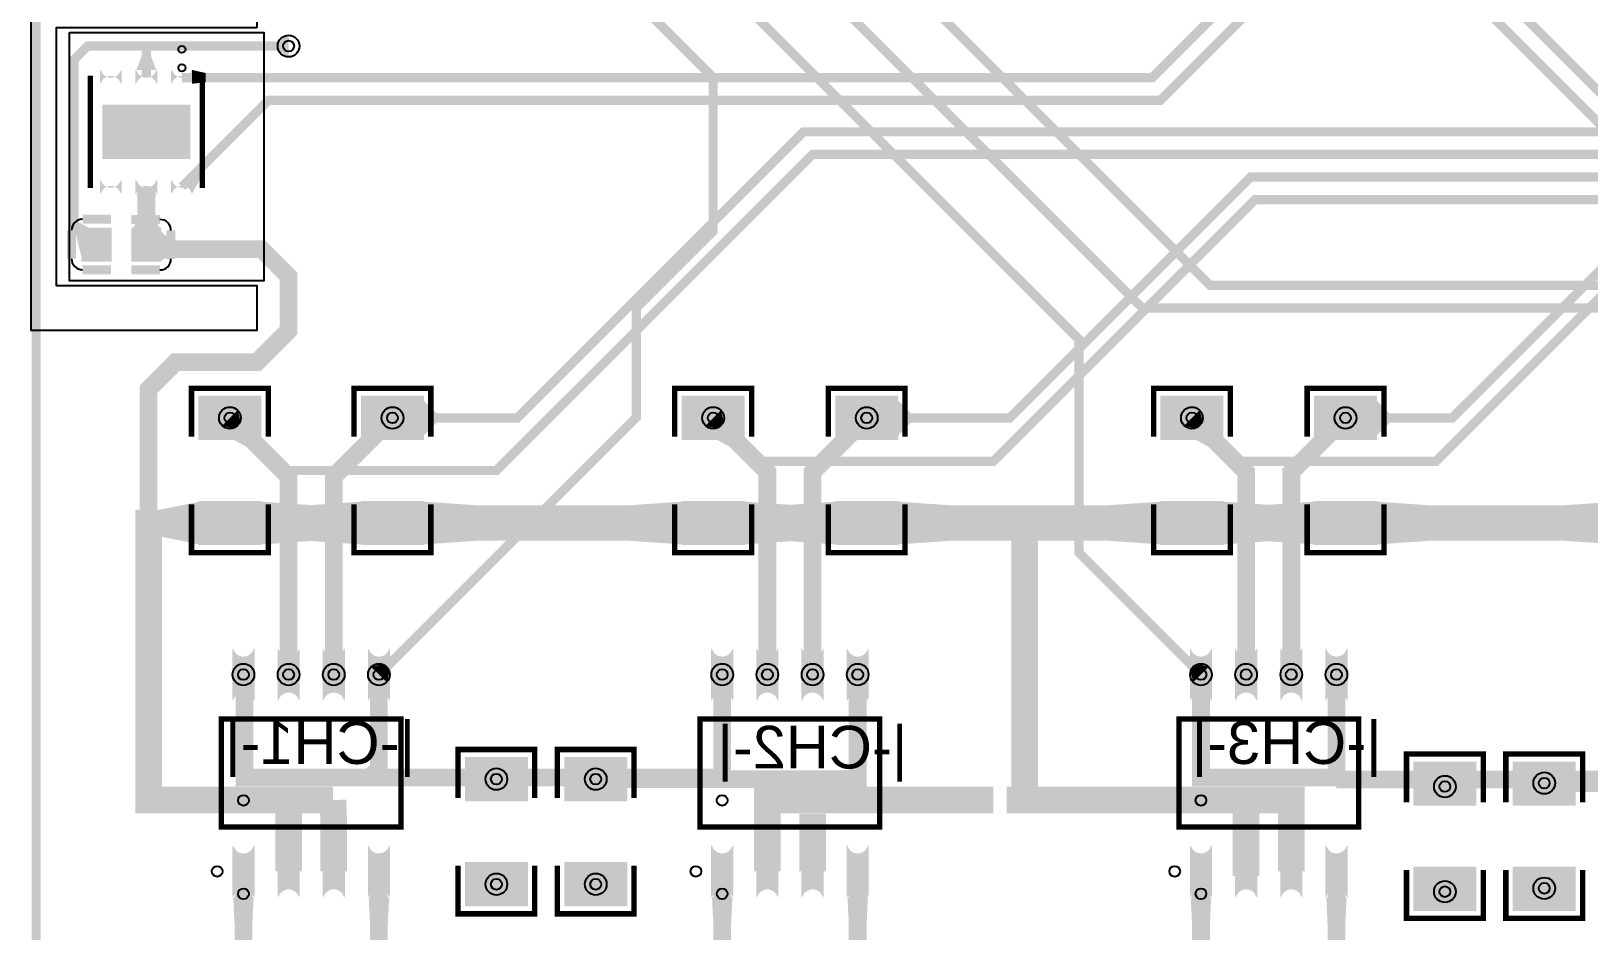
# Model space of a CAD drawing. Header units: millimetres. Extents: x 6 to 157, y 23 to 115.
# Drawn here: x 6.86 to 50.66, y 45.72 to 71.03 of the extents above; entities that cross this region are included whole.
import ezdxf

# ---------------------------------------------------------------- set-up
doc = ezdxf.new("R2010")
doc.units = ezdxf.units.MM
for name, color, linetype, true_color in [('BoardOutLine', 7, 'Continuous', 0xff00ff), ('BottomLayer', 7, 'Continuous', 0x0000ff), ('BottomSilkLayer', 7, 'Continuous', 0x66cc33), ('Document', 7, 'Continuous', 0xffffff), ('Hole', 7, 'Continuous', 0x222222), ('Multi-Layer', 7, 'Continuous', 0xc0c0c0), ('TopLayer', 7, 'Continuous', 0xff0000), ('TopPasteMaskLayer', 7, 'Continuous', 0x808080), ('TopSilkLayer', 7, 'Continuous', 0xffcc00), ('TopSolderMaskLayer', 7, 'Continuous', 0x800080)]:
    doc.layers.add(name, color=color, linetype=linetype, true_color=true_color)
doc.styles.get("Standard").update_dxf_attribs({"font": 'arial.ttf'})

msp = doc.modelspace()

# ---------------------------------------------------------------- hatches: boundary and pattern name
at = {"layer": 'BottomLayer'}
for points in [[(12.231, 59.937), (12.662, 60.368), (12.838, 60.114), (12.485, 59.76)], [(16.803, 60.368), (17.234, 59.937), (16.979, 59.76), (16.626, 60.114)], [(25.82, 59.937), (26.251, 60.368), (26.427, 60.114), (26.074, 59.76)], [(30.138, 60.368), (30.569, 59.937), (30.314, 59.76), (29.961, 60.114)], [(39.282, 59.937), (39.713, 60.368), (39.889, 60.114), (39.536, 59.76)], [(43.6, 60.368), (44.031, 59.937), (43.776, 59.76), (43.423, 60.114)], [(14.402, 52.933), (13.792, 52.933), (13.847, 53.238), (14.347, 53.238)], [(15.672, 52.933), (15.062, 52.933), (15.117, 53.238), (15.617, 53.238)], [(16.421, 53.148), (16.853, 52.718), (16.944, 53.057), (16.76, 53.241)], [(27.864, 52.933), (27.254, 52.933), (27.309, 53.238), (27.809, 53.238)], [(29.134, 52.933), (28.524, 52.933), (28.579, 53.238), (29.079, 53.238)], [(39.535, 52.718), (39.967, 53.148), (39.628, 53.241), (39.444, 53.057)], [(41.326, 52.933), (40.716, 52.933), (40.771, 53.238), (41.271, 53.238)], [(42.596, 52.933), (41.986, 52.933), (42.041, 53.238), (42.541, 53.238)], [(13.13, 52.962), (12.524, 52.904), (12.606, 52.606), (13.106, 52.653)], [(16.942, 52.933), (16.332, 52.933), (16.387, 52.628), (16.887, 52.628)], [(26.594, 52.933), (25.984, 52.933), (26.039, 52.628), (26.539, 52.628)], [(30.404, 52.933), (29.794, 52.933), (29.849, 52.628), (30.349, 52.628)], [(40.056, 52.933), (39.446, 52.933), (39.501, 52.628), (40.001, 52.628)], [(43.866, 52.933), (43.256, 52.933), (43.311, 52.628), (43.811, 52.628)], [(19.984, 50.294), (19.894, 49.691), (19.6, 49.788), (19.675, 50.288)], [(19.984, 50.294), (19.894, 49.691), (19.6, 49.788), (19.675, 50.288)], [(19.984, 49.691), (19.894, 50.294), (20.203, 50.288), (20.278, 49.788)], [(22.779, 50.294), (22.688, 49.691), (22.394, 49.788), (22.469, 50.288)], [(22.779, 49.691), (22.688, 50.294), (22.997, 50.288), (23.072, 49.788)], [(22.733, 49.688), (22.733, 50.297), (23.038, 50.243), (23.038, 49.743)], [(46.805, 50.018), (46.414, 49.55), (46.166, 49.73), (46.584, 50.23)], [(46.805, 49.55), (46.414, 50.018), (46.634, 50.23), (47.052, 49.73)], [(49.503, 50.167), (49.303, 49.592), (49.028, 49.73), (49.202, 50.23)], [(49.503, 49.592), (49.303, 50.167), (49.604, 50.23), (49.778, 49.73)], [(49.403, 49.575), (49.403, 50.184), (49.708, 50.13), (49.708, 49.63)]]:
    msp.add_hatch(color=256, dxfattribs=at).paths.add_polyline_path(points)
at = {"layer": 'TopLayer'}
for points in [[(14.097, 70.307), (14.097, 70.917), (13.792, 70.742), (13.792, 70.482)], [(10.377, 69.941), (9.817, 69.941), (9.967, 70.331), (10.227, 70.331)], [(9.377, 69.942, -0.785398), (8.817, 69.942), (8.817, 69.551, -0.785398), (9.377, 69.551)], [(10.377, 69.942, -0.785398), (9.817, 69.942), (9.817, 69.551, -0.785398), (10.377, 69.551)], [(11.377, 69.942, -0.785398), (10.817, 69.942), (10.817, 69.551, -0.785398), (11.377, 69.551)], [(11.377, 69.941), (11.377, 69.551), (11.767, 69.593), (11.767, 69.853)], [(11.297, 68.949), (11.297, 67.449), (8.897, 67.449), (8.897, 68.949)], [(11.377, 66.847), (11.377, 66.456), (11.767, 67.138), (11.767, 67.505)], [(9.377, 66.847, -0.785398), (8.817, 66.847), (8.817, 66.457, -0.785398), (9.377, 66.457)], [(10.377, 66.847, -0.785398), (9.817, 66.847), (9.817, 66.457, -0.785398), (10.377, 66.457)], [(11.377, 66.847, -0.785398), (10.817, 66.847), (10.817, 66.457, -0.785398), (11.377, 66.457)], [(10.377, 66.456), (9.817, 66.456), (9.967, 66.066), (10.227, 66.066)], [(9.698, 65.474), (10.498, 65.474), (10.227, 65.864), (9.967, 65.864)], [(8.298, 64.574), (8.533, 65.474), (8.179, 65.662), (8.103, 65.371)], [(8.298, 65.474), (9.098, 65.474), (9.098, 64.574), (8.298, 64.574)], [(9.698, 65.474), (10.498, 65.474), (10.498, 64.574), (9.698, 64.574)], [(10.498, 65.417), (10.498, 64.574), (10.888, 64.767), (10.888, 65.027)], [(11.596, 59.549), (13.297, 59.549), (13.297, 60.757), (11.596, 60.757)], [(16.168, 59.549), (17.869, 59.549), (17.869, 60.757), (16.168, 60.757)], [(17.018, 60.457), (17.018, 59.848), (17.323, 60.022), (17.323, 60.282)], [(17.869, 59.632), (17.869, 60.672), (18.259, 60.282), (18.259, 60.022)], [(25.185, 59.549), (26.886, 59.549), (26.886, 60.757), (25.185, 60.757)], [(29.503, 59.549), (31.204, 59.549), (31.204, 60.757), (29.503, 60.757)], [(30.353, 60.457), (30.353, 59.848), (30.658, 60.022), (30.658, 60.282)], [(31.204, 59.632), (31.204, 60.672), (31.594, 60.282), (31.594, 60.022)], [(38.647, 59.549), (40.348, 59.549), (40.348, 60.757), (38.647, 60.757)], [(42.965, 59.549), (44.666, 59.549), (44.666, 60.757), (42.965, 60.757)], [(43.815, 60.457), (43.815, 59.848), (44.12, 60.022), (44.12, 60.282)], [(44.666, 59.632), (44.666, 60.672), (45.056, 60.282), (45.056, 60.022)], [(12.23, 59.937), (12.662, 60.368), (12.753, 60.029), (12.569, 59.845)], [(25.819, 59.937), (26.251, 60.368), (26.342, 60.029), (26.158, 59.845)], [(39.281, 59.937), (39.713, 60.368), (39.804, 60.029), (39.62, 59.845)], [(12.529, 59.549), (13.297, 59.549), (13.623, 59.159), (13.255, 59.159)], [(26.118, 59.549), (26.886, 59.549), (27.212, 59.159), (26.844, 59.159)], [(39.58, 59.549), (40.348, 59.549), (40.674, 59.159), (40.306, 59.159)], [(11.596, 56.592), (11.596, 57.799), (10.471, 57.571), (10.471, 56.821)], [(11.596, 57.799), (13.297, 57.799), (13.297, 56.592), (11.596, 56.592)], [(13.297, 57.799), (13.297, 56.592), (14.797, 56.696), (14.797, 57.696)], [(13.297, 57.799), (13.297, 56.592), (14.422, 56.821), (14.422, 57.571)], [(16.168, 56.592), (16.168, 57.799), (14.668, 57.696), (14.668, 56.696)], [(16.168, 56.592), (16.168, 57.799), (15.043, 57.571), (15.043, 56.821)], [(16.168, 57.799), (17.869, 57.799), (17.869, 56.592), (16.168, 56.592)], [(17.869, 57.799), (17.869, 56.592), (19.369, 56.696), (19.369, 57.696)], [(17.869, 57.799), (17.869, 56.592), (18.994, 56.821), (18.994, 57.571)], [(25.184, 56.592), (25.184, 57.799), (23.684, 57.696), (23.684, 56.696)], [(25.185, 57.799), (26.886, 57.799), (26.886, 56.592), (25.185, 56.592)], [(26.886, 57.799), (26.886, 56.592), (28.386, 56.696), (28.386, 57.696)], [(29.503, 56.592), (29.503, 57.799), (28.003, 57.696), (28.003, 56.696)], [(29.503, 57.799), (31.204, 57.799), (31.204, 56.592), (29.503, 56.592)], [(31.204, 57.799), (31.204, 56.592), (32.704, 56.696), (32.704, 57.696)], [(38.647, 56.592), (38.647, 57.799), (37.147, 57.696), (37.147, 56.696)], [(38.647, 57.799), (40.348, 57.799), (40.348, 56.592), (38.647, 56.592)], [(40.348, 57.799), (40.348, 56.592), (41.848, 56.696), (41.848, 57.696)], [(42.965, 56.592), (42.965, 57.799), (41.465, 57.696), (41.465, 56.696)], [(42.965, 57.799), (44.666, 57.799), (44.666, 56.592), (42.965, 56.592)], [(44.666, 57.799), (44.666, 56.592), (46.166, 56.696), (46.166, 57.696)], [(51.474, 56.592), (51.474, 57.799), (49.974, 57.696), (49.974, 56.696)], [(13.114, 53.664, -0.785398), (12.54, 53.664), (12.54, 52.202, -0.785398), (13.114, 52.202)], [(14.384, 53.664, -0.785398), (13.81, 53.664), (13.81, 52.202, -0.785398), (14.384, 52.202)], [(15.654, 53.664, -0.785398), (15.08, 53.664), (15.08, 52.202, -0.785398), (15.654, 52.202)], [(16.924, 53.664, -0.785398), (16.35, 53.664), (16.35, 52.202, -0.785398), (16.924, 52.202)], [(26.576, 53.664, -0.785398), (26.002, 53.664), (26.002, 52.202, -0.785398), (26.576, 52.202)], [(27.846, 53.664, -0.785398), (27.272, 53.664), (27.272, 52.202, -0.785398), (27.846, 52.202)], [(29.116, 53.664, -0.785398), (28.542, 53.664), (28.542, 52.202, -0.785398), (29.116, 52.202)], [(30.386, 53.664, -0.785398), (29.812, 53.664), (29.812, 52.202, -0.785398), (30.386, 52.202)], [(40.038, 53.664, -0.785398), (39.464, 53.664), (39.464, 52.202, -0.785398), (40.038, 52.202)], [(41.308, 53.664, -0.785398), (40.734, 53.664), (40.734, 52.202, -0.785398), (41.308, 52.202)], [(42.578, 53.664, -0.785398), (42.004, 53.664), (42.004, 52.202, -0.785398), (42.578, 52.202)], [(43.848, 53.664, -0.785398), (43.274, 53.664), (43.274, 52.202, -0.785398), (43.848, 52.202)], [(19.089, 49.389), (20.79, 49.389), (20.79, 50.597), (19.089, 50.597)], [(21.883, 49.389), (23.584, 49.389), (23.584, 50.597), (21.883, 50.597)], [(45.759, 49.262), (47.46, 49.262), (47.46, 50.47), (45.759, 50.47)], [(48.553, 49.262), (50.254, 49.262), (50.254, 50.47), (48.553, 50.47)], [(13.114, 48.128, -0.785398), (12.54, 48.128), (12.54, 46.666, -0.785398), (13.114, 46.666)], [(14.384, 48.128, -0.785398), (13.81, 48.128), (13.81, 46.666, -0.785398), (14.384, 46.666)], [(15.654, 48.128, -0.785398), (15.08, 48.128), (15.08, 46.666, -0.785398), (15.654, 46.666)], [(16.924, 48.128, -0.785398), (16.35, 48.128), (16.35, 46.666, -0.785398), (16.924, 46.666)], [(26.576, 48.128, -0.785398), (26.002, 48.128), (26.002, 46.666, -0.785398), (26.576, 46.666)], [(27.846, 48.128, -0.785398), (27.272, 48.128), (27.272, 46.666, -0.785398), (27.846, 46.666)], [(29.116, 48.128, -0.785398), (28.542, 48.128), (28.542, 46.666, -0.785398), (29.116, 46.666)], [(30.386, 48.128, -0.785398), (29.812, 48.128), (29.812, 46.666, -0.785398), (30.386, 46.666)], [(40.038, 48.128, -0.785398), (39.464, 48.128), (39.464, 46.666, -0.785398), (40.038, 46.666)], [(41.308, 48.128, -0.785398), (40.734, 48.128), (40.734, 46.666, -0.785398), (41.308, 46.666)], [(42.578, 48.128, -0.785398), (42.004, 48.128), (42.004, 46.666, -0.785398), (42.578, 46.666)], [(43.848, 48.128, -0.785398), (43.274, 48.128), (43.274, 46.666, -0.785398), (43.848, 46.666)], [(19.089, 47.639), (20.79, 47.639), (20.79, 46.432), (19.089, 46.432)], [(21.883, 47.639), (23.584, 47.639), (23.584, 46.432), (21.883, 46.432)], [(45.759, 47.512), (47.46, 47.512), (47.46, 46.305), (45.759, 46.305)], [(48.553, 47.512), (50.254, 47.512), (50.254, 46.305), (48.553, 46.305)], [(13.114, 46.667), (12.54, 46.667), (12.577, 45.917), (13.077, 45.917)], [(16.924, 46.667), (16.35, 46.667), (16.387, 45.917), (16.887, 45.917)], [(26.576, 46.667), (26.002, 46.667), (26.039, 45.917), (26.539, 45.917)], [(30.386, 46.667), (29.812, 46.667), (29.849, 45.917), (30.349, 45.917)], [(40.038, 46.667), (39.464, 46.667), (39.501, 45.917), (40.001, 45.917)], [(43.848, 46.667), (43.274, 46.667), (43.311, 45.917), (43.811, 45.917)]]:
    msp.add_hatch(color=256, dxfattribs=at).paths.add_polyline_path(points)
at = {"layer": 'TopPasteMaskLayer'}
for points in [[(9.377, 69.942, -0.785398), (8.817, 69.942), (8.817, 69.551, -0.785398), (9.377, 69.551)], [(10.377, 69.942, -0.785398), (9.817, 69.942), (9.817, 69.551, -0.785398), (10.377, 69.551)], [(11.377, 69.942, -0.785398), (10.817, 69.942), (10.817, 69.551, -0.785398), (11.377, 69.551)], [(11.297, 68.949), (11.297, 67.449), (8.897, 67.449), (8.897, 68.949)], [(9.377, 66.847, -0.785398), (8.817, 66.847), (8.817, 66.457, -0.785398), (9.377, 66.457)], [(10.377, 66.847, -0.785398), (9.817, 66.847), (9.817, 66.457, -0.785398), (10.377, 66.457)], [(11.377, 66.847, -0.785398), (10.817, 66.847), (10.817, 66.457, -0.785398), (11.377, 66.457)], [(8.298, 65.474), (9.098, 65.474), (9.098, 64.574), (8.298, 64.574)], [(9.698, 65.474), (10.498, 65.474), (10.498, 64.574), (9.698, 64.574)], [(11.696, 59.549), (12.057, 59.549), (12.157, 59.649), (12.157, 59.86), (12.257, 59.96), (12.635, 59.96), (12.735, 59.86), (12.735, 59.649), (12.835, 59.549), (13.197, 59.549), (13.297, 59.649), (13.297, 60.657), (13.197, 60.757), (11.696, 60.757), (11.596, 60.657), (11.596, 59.649)], [(16.268, 59.549), (16.629, 59.549), (16.729, 59.649), (16.729, 59.86), (16.829, 59.96), (17.207, 59.96), (17.307, 59.86), (17.307, 59.649), (17.407, 59.549), (17.769, 59.549), (17.869, 59.649), (17.869, 60.657), (17.769, 60.757), (16.268, 60.757), (16.168, 60.657), (16.168, 59.649)], [(25.285, 59.549), (25.646, 59.549), (25.746, 59.649), (25.746, 59.86), (25.846, 59.96), (26.224, 59.96), (26.324, 59.86), (26.324, 59.649), (26.424, 59.549), (26.786, 59.549), (26.886, 59.649), (26.886, 60.657), (26.786, 60.757), (25.285, 60.757), (25.185, 60.657), (25.185, 59.649)], [(29.603, 59.549), (29.964, 59.549), (30.064, 59.649), (30.064, 59.86), (30.164, 59.96), (30.542, 59.96), (30.642, 59.86), (30.642, 59.649), (30.742, 59.549), (31.104, 59.549), (31.204, 59.649), (31.204, 60.657), (31.104, 60.757), (29.603, 60.757), (29.503, 60.657), (29.503, 59.649)], [(38.747, 59.549), (39.108, 59.549), (39.208, 59.649), (39.208, 59.86), (39.308, 59.96), (39.686, 59.96), (39.786, 59.86), (39.786, 59.649), (39.886, 59.549), (40.248, 59.549), (40.348, 59.649), (40.348, 60.657), (40.248, 60.757), (38.747, 60.757), (38.647, 60.657), (38.647, 59.649)], [(43.065, 59.549), (43.426, 59.549), (43.526, 59.649), (43.526, 59.86), (43.626, 59.96), (44.004, 59.96), (44.104, 59.86), (44.104, 59.649), (44.204, 59.549), (44.566, 59.549), (44.666, 59.649), (44.666, 60.657), (44.566, 60.757), (43.065, 60.757), (42.965, 60.657), (42.965, 59.649)], [(11.696, 57.799), (12.057, 57.799), (12.157, 57.699), (12.157, 57.489), (12.257, 57.389), (12.635, 57.389), (12.735, 57.489), (12.735, 57.699), (12.835, 57.799), (13.197, 57.799), (13.297, 57.699), (13.297, 56.692), (13.197, 56.592), (11.696, 56.592), (11.596, 56.692), (11.596, 57.699)], [(16.268, 57.799), (16.629, 57.799), (16.729, 57.699), (16.729, 57.489), (16.829, 57.389), (17.207, 57.389), (17.307, 57.489), (17.307, 57.699), (17.407, 57.799), (17.769, 57.799), (17.869, 57.699), (17.869, 56.692), (17.769, 56.592), (16.268, 56.592), (16.168, 56.692), (16.168, 57.699)], [(25.285, 57.799), (25.646, 57.799), (25.746, 57.699), (25.746, 57.489), (25.846, 57.389), (26.224, 57.389), (26.324, 57.489), (26.324, 57.699), (26.424, 57.799), (26.786, 57.799), (26.886, 57.699), (26.886, 56.692), (26.786, 56.592), (25.285, 56.592), (25.185, 56.692), (25.185, 57.699)], [(29.603, 57.799), (29.964, 57.799), (30.064, 57.699), (30.064, 57.489), (30.164, 57.389), (30.542, 57.389), (30.642, 57.489), (30.642, 57.699), (30.742, 57.799), (31.104, 57.799), (31.204, 57.699), (31.204, 56.692), (31.104, 56.592), (29.603, 56.592), (29.503, 56.692), (29.503, 57.699)], [(38.747, 57.799), (39.108, 57.799), (39.208, 57.699), (39.208, 57.489), (39.308, 57.389), (39.686, 57.389), (39.786, 57.489), (39.786, 57.699), (39.886, 57.799), (40.248, 57.799), (40.348, 57.699), (40.348, 56.692), (40.248, 56.592), (38.747, 56.592), (38.647, 56.692), (38.647, 57.699)], [(43.065, 57.799), (43.426, 57.799), (43.526, 57.699), (43.526, 57.489), (43.626, 57.389), (44.004, 57.389), (44.104, 57.489), (44.104, 57.699), (44.204, 57.799), (44.566, 57.799), (44.666, 57.699), (44.666, 56.692), (44.566, 56.592), (43.065, 56.592), (42.965, 56.692), (42.965, 57.699)], [(13.114, 53.664, -0.785398), (12.54, 53.664), (12.54, 52.202, -0.785398), (13.114, 52.202)], [(14.384, 53.664, -0.785398), (13.81, 53.664), (13.81, 52.202, -0.785398), (14.384, 52.202)], [(15.654, 53.664, -0.785398), (15.08, 53.664), (15.08, 52.202, -0.785398), (15.654, 52.202)], [(16.924, 53.664, -0.785398), (16.35, 53.664), (16.35, 52.202, -0.785398), (16.924, 52.202)], [(26.576, 53.664, -0.785398), (26.002, 53.664), (26.002, 52.202, -0.785398), (26.576, 52.202)], [(27.846, 53.664, -0.785398), (27.272, 53.664), (27.272, 52.202, -0.785398), (27.846, 52.202)], [(29.116, 53.664, -0.785398), (28.542, 53.664), (28.542, 52.202, -0.785398), (29.116, 52.202)], [(30.386, 53.664, -0.785398), (29.812, 53.664), (29.812, 52.202, -0.785398), (30.386, 52.202)], [(40.038, 53.664, -0.785398), (39.464, 53.664), (39.464, 52.202, -0.785398), (40.038, 52.202)], [(41.308, 53.664, -0.785398), (40.734, 53.664), (40.734, 52.202, -0.785398), (41.308, 52.202)], [(42.578, 53.664, -0.785398), (42.004, 53.664), (42.004, 52.202, -0.785398), (42.578, 52.202)], [(43.848, 53.664, -0.785398), (43.274, 53.664), (43.274, 52.202, -0.785398), (43.848, 52.202)], [(19.189, 49.389), (19.55, 49.389), (19.65, 49.489), (19.65, 49.7), (19.75, 49.8), (20.128, 49.8), (20.228, 49.7), (20.228, 49.489), (20.328, 49.389), (20.69, 49.389), (20.79, 49.489), (20.79, 50.497), (20.69, 50.597), (19.189, 50.597), (19.089, 50.497), (19.089, 49.489)], [(21.983, 49.389), (22.344, 49.389), (22.444, 49.489), (22.444, 49.7), (22.544, 49.8), (22.922, 49.8), (23.022, 49.7), (23.022, 49.489), (23.122, 49.389), (23.484, 49.389), (23.584, 49.489), (23.584, 50.497), (23.484, 50.597), (21.983, 50.597), (21.883, 50.497), (21.883, 49.489)], [(45.859, 49.262), (46.22, 49.262), (46.32, 49.362), (46.32, 49.573), (46.42, 49.673), (46.798, 49.673), (46.898, 49.573), (46.898, 49.362), (46.998, 49.262), (47.36, 49.262), (47.46, 49.362), (47.46, 50.37), (47.36, 50.47), (45.859, 50.47), (45.759, 50.37), (45.759, 49.362)], [(48.653, 49.262), (49.014, 49.262), (49.114, 49.362), (49.114, 49.573), (49.214, 49.673), (49.592, 49.673), (49.692, 49.573), (49.692, 49.362), (49.792, 49.262), (50.154, 49.262), (50.254, 49.362), (50.254, 50.37), (50.154, 50.47), (48.653, 50.47), (48.553, 50.37), (48.553, 49.362)], [(13.114, 48.128, -0.785398), (12.54, 48.128), (12.54, 46.666, -0.785398), (13.114, 46.666)], [(14.384, 48.128, -0.785398), (13.81, 48.128), (13.81, 46.666, -0.785398), (14.384, 46.666)], [(15.654, 48.128, -0.785398), (15.08, 48.128), (15.08, 46.666, -0.785398), (15.654, 46.666)], [(16.924, 48.128, -0.785398), (16.35, 48.128), (16.35, 46.666, -0.785398), (16.924, 46.666)], [(26.576, 48.128, -0.785398), (26.002, 48.128), (26.002, 46.666, -0.785398), (26.576, 46.666)], [(27.846, 48.128, -0.785398), (27.272, 48.128), (27.272, 46.666, -0.785398), (27.846, 46.666)], [(29.116, 48.128, -0.785398), (28.542, 48.128), (28.542, 46.666, -0.785398), (29.116, 46.666)], [(30.386, 48.128, -0.785398), (29.812, 48.128), (29.812, 46.666, -0.785398), (30.386, 46.666)], [(40.038, 48.128, -0.785398), (39.464, 48.128), (39.464, 46.666, -0.785398), (40.038, 46.666)], [(41.308, 48.128, -0.785398), (40.734, 48.128), (40.734, 46.666, -0.785398), (41.308, 46.666)], [(42.578, 48.128, -0.785398), (42.004, 48.128), (42.004, 46.666, -0.785398), (42.578, 46.666)], [(43.848, 48.128, -0.785398), (43.274, 48.128), (43.274, 46.666, -0.785398), (43.848, 46.666)], [(19.189, 47.639), (19.55, 47.639), (19.65, 47.539), (19.65, 47.329), (19.75, 47.229), (20.128, 47.229), (20.228, 47.329), (20.228, 47.539), (20.328, 47.639), (20.69, 47.639), (20.79, 47.539), (20.79, 46.532), (20.69, 46.432), (19.189, 46.432), (19.089, 46.532), (19.089, 47.539)], [(21.983, 47.639), (22.344, 47.639), (22.444, 47.539), (22.444, 47.329), (22.544, 47.229), (22.922, 47.229), (23.022, 47.329), (23.022, 47.539), (23.122, 47.639), (23.484, 47.639), (23.584, 47.539), (23.584, 46.532), (23.484, 46.432), (21.983, 46.432), (21.883, 46.532), (21.883, 47.539)], [(45.859, 47.512), (46.22, 47.512), (46.32, 47.412), (46.32, 47.202), (46.42, 47.102), (46.798, 47.102), (46.898, 47.202), (46.898, 47.412), (46.998, 47.512), (47.36, 47.512), (47.46, 47.412), (47.46, 46.405), (47.36, 46.305), (45.859, 46.305), (45.759, 46.405), (45.759, 47.412)], [(48.653, 47.512), (49.014, 47.512), (49.114, 47.412), (49.114, 47.202), (49.214, 47.102), (49.592, 47.102), (49.692, 47.202), (49.692, 47.412), (49.792, 47.512), (50.154, 47.512), (50.254, 47.412), (50.254, 46.405), (50.154, 46.305), (48.653, 46.305), (48.553, 46.405), (48.553, 47.412)]]:
    msp.add_hatch(color=256, dxfattribs=at).paths.add_polyline_path(points)
at = {"layer": 'TopSolderMaskLayer'}
for points in [[(9.402, 69.959, -0.785398), (8.791, 69.959), (8.791, 69.534, -0.785398), (9.402, 69.534)], [(10.402, 69.959, -0.785398), (9.791, 69.959), (9.791, 69.534, -0.785398), (10.402, 69.534)], [(11.402, 69.959, -0.785398), (10.791, 69.959), (10.791, 69.534, -0.785398), (11.402, 69.534)], [(11.337, 68.965), (11.337, 67.433), (8.856, 67.433), (8.856, 68.965)], [(9.402, 66.864, -0.785398), (8.791, 66.864), (8.791, 66.439, -0.785398), (9.402, 66.439)], [(10.402, 66.864, -0.785398), (9.791, 66.864), (9.791, 66.439, -0.785398), (10.402, 66.439)], [(11.402, 66.864, -0.785398), (10.791, 66.864), (10.791, 66.439, -0.785398), (11.402, 66.439)], [(8.273, 65.5), (9.123, 65.5), (9.123, 64.549), (8.273, 64.549)], [(9.673, 65.5), (10.523, 65.5), (10.523, 64.549), (9.673, 64.549)], [(11.56, 59.531), (13.332, 59.531), (13.332, 60.775), (11.56, 60.775)], [(16.132, 59.531), (17.904, 59.531), (17.904, 60.775), (16.132, 60.775)], [(25.149, 59.531), (26.921, 59.531), (26.921, 60.775), (25.149, 60.775)], [(29.467, 59.531), (31.239, 59.531), (31.239, 60.775), (29.467, 60.775)], [(38.611, 59.531), (40.383, 59.531), (40.383, 60.775), (38.611, 60.775)], [(42.929, 59.531), (44.701, 59.531), (44.701, 60.775), (42.929, 60.775)], [(11.56, 57.817), (13.332, 57.817), (13.332, 56.574), (11.56, 56.574)], [(16.132, 57.817), (17.904, 57.817), (17.904, 56.574), (16.132, 56.574)], [(25.149, 57.817), (26.921, 57.817), (26.921, 56.574), (25.149, 56.574)], [(29.467, 57.817), (31.239, 57.817), (31.239, 56.574), (29.467, 56.574)], [(38.611, 57.817), (40.383, 57.817), (40.383, 56.574), (38.611, 56.574)], [(42.929, 57.817), (44.701, 57.817), (44.701, 56.574), (42.929, 56.574)], [(13.139, 53.682, -0.785398), (12.515, 53.682), (12.515, 52.184, -0.785398), (13.139, 52.184)], [(14.409, 53.682, -0.785398), (13.785, 53.682), (13.785, 52.184, -0.785398), (14.409, 52.184)], [(15.679, 53.682, -0.785398), (15.055, 53.682), (15.055, 52.184, -0.785398), (15.679, 52.184)], [(16.949, 53.682, -0.785398), (16.325, 53.682), (16.325, 52.184, -0.785398), (16.949, 52.184)], [(26.601, 53.682, -0.785398), (25.977, 53.682), (25.977, 52.184, -0.785398), (26.601, 52.184)], [(27.871, 53.682, -0.785398), (27.247, 53.682), (27.247, 52.184, -0.785398), (27.871, 52.184)], [(29.141, 53.682, -0.785398), (28.517, 53.682), (28.517, 52.184, -0.785398), (29.141, 52.184)], [(30.411, 53.682, -0.785398), (29.787, 53.682), (29.787, 52.184, -0.785398), (30.411, 52.184)], [(40.063, 53.682, -0.785398), (39.439, 53.682), (39.439, 52.184, -0.785398), (40.063, 52.184)], [(41.333, 53.682, -0.785398), (40.709, 53.682), (40.709, 52.184, -0.785398), (41.333, 52.184)], [(42.603, 53.682, -0.785398), (41.979, 53.682), (41.979, 52.184, -0.785398), (42.603, 52.184)], [(43.873, 53.682, -0.785398), (43.249, 53.682), (43.249, 52.184, -0.785398), (43.873, 52.184)], [(19.053, 49.371), (20.825, 49.371), (20.825, 50.615), (19.053, 50.615)], [(21.847, 49.371), (23.619, 49.371), (23.619, 50.615), (21.847, 50.615)], [(45.723, 49.244), (47.495, 49.244), (47.495, 50.488), (45.723, 50.488)], [(48.517, 49.244), (50.289, 49.244), (50.289, 50.488), (48.517, 50.488)], [(13.139, 48.146, -0.785398), (12.515, 48.146), (12.515, 46.648, -0.785398), (13.139, 46.648)], [(14.409, 48.146, -0.785398), (13.785, 48.146), (13.785, 46.648, -0.785398), (14.409, 46.648)], [(15.679, 48.146, -0.785398), (15.055, 48.146), (15.055, 46.648, -0.785398), (15.679, 46.648)], [(16.949, 48.146, -0.785398), (16.325, 48.146), (16.325, 46.648, -0.785398), (16.949, 46.648)], [(26.601, 48.146, -0.785398), (25.977, 48.146), (25.977, 46.648, -0.785398), (26.601, 46.648)], [(27.871, 48.146, -0.785398), (27.247, 48.146), (27.247, 46.648, -0.785398), (27.871, 46.648)], [(29.141, 48.146, -0.785398), (28.517, 48.146), (28.517, 46.648, -0.785398), (29.141, 46.648)], [(30.411, 48.146, -0.785398), (29.787, 48.146), (29.787, 46.648, -0.785398), (30.411, 46.648)], [(40.063, 48.146, -0.785398), (39.439, 48.146), (39.439, 46.648, -0.785398), (40.063, 46.648)], [(41.333, 48.146, -0.785398), (40.709, 48.146), (40.709, 46.648, -0.785398), (41.333, 46.648)], [(42.603, 48.146, -0.785398), (41.979, 48.146), (41.979, 46.648, -0.785398), (42.603, 46.648)], [(43.873, 48.146, -0.785398), (43.249, 48.146), (43.249, 46.648, -0.785398), (43.873, 46.648)], [(19.053, 47.657), (20.825, 47.657), (20.825, 46.414), (19.053, 46.414)], [(21.847, 47.657), (23.619, 47.657), (23.619, 46.414), (21.847, 46.414)], [(45.723, 47.53), (47.495, 47.53), (47.495, 46.287), (45.723, 46.287)], [(48.517, 47.53), (50.289, 47.53), (50.289, 46.287), (48.517, 46.287)]]:
    msp.add_hatch(color=256, dxfattribs=at).paths.add_polyline_path(points)

# ---------------------------------------------------------------- linework, layer by layer
at = {"layer": 'BoardOutLine', "const_width": 0.254}
msp.add_lwpolyline([(7, 26), (7, 112)], dxfattribs=at)
at = {"layer": 'BottomLayer'}
for points, const_width in [([(20.32, 84.455), (20.32, 75.438), (26.035, 69.723), (26.035, 65.405), (23.876, 63.246), (23.876, 60.173), (16.637, 52.934)], 0.26), ([(30.48, 84.455), (30.48, 82.296), (32.512, 80.264), (39.116, 80.264), (54.864, 64.516), (113.03, 64.516), (115.189, 62.357), (115.189, 57.633), (119.888, 52.934)], 0.26), ([(33.02, 84.455), (33.02, 82.296), (34.417, 80.899), (39.37, 80.899), (55.118, 65.151), (138.938, 65.151), (141.732, 62.357), (141.732, 57.633), (146.431, 52.934)], 0.26), ([(22.86, 75.819), (36.322, 62.357), (36.322, 56.363), (39.751, 52.934)], 0.26), ([(25.4, 75.946), (38.1, 63.246), (59.309, 63.246), (61.722, 60.833), (61.722, 56.49), (65.278, 52.934)], 0.26), ([(27.94, 75.946), (40.005, 63.881), (86.868, 63.881), (88.9, 61.849), (88.9, 58.014), (93.98, 52.934)], 0.26), ([(12.446, 60.153), (14.097, 58.502), (14.097, 52.933)], 0.5), ([(17.018, 60.153), (15.367, 58.502), (15.367, 52.933)], 0.5), ([(26.035, 60.153), (27.559, 58.629), (27.559, 52.933)], 0.5), ([(30.353, 60.153), (28.829, 58.629), (28.829, 52.933)], 0.5), ([(39.497, 60.153), (41.021, 58.629), (41.021, 52.933)], 0.5), ([(43.815, 60.153), (42.291, 58.629), (42.291, 52.933)], 0.5), ([(12.827, 52.933), (12.856, 52.904), (12.856, 50.038), (16.383, 50.038)], 0.5), ([(19.939, 49.993), (19.894, 50.038), (16.383, 50.038), (16.637, 50.292), (16.637, 52.933)], 0.5), ([(22.733, 49.993), (26.289, 49.993), (26.289, 52.934)], 0.5), ([(26.289, 49.993), (30.099, 49.993), (30.099, 52.934)], 0.5), ([(39.751, 52.934), (39.751, 50.038), (43.561, 50.038)], 0.5), ([(43.561, 50.038), (43.561, 52.324), (43.561, 52.934)], 0.5), ([(49.403, 49.88), (52.578, 49.88), (52.578, 52.934)], 0.5), ([(16.383, 50.038), (26.035, 50.038)], 0.5), ([(43.561, 49.98), (52.578, 49.98)], 0.5)]:
    msp.add_lwpolyline(points, dxfattribs=dict(at, const_width=const_width))
msp.add_lwpolyline([(7.938, 70.993), (13.399, 70.993), (13.399, 64.008), (7.938, 64.008), (7.938, 64.008)], close=True, dxfattribs=at)
at = {"layer": 'Document'}
for centre, radius in [((11.097, 69.999), 0.1), ((12.827, 46.768), 0.15), ((26.289, 46.768), 0.15), ((39.751, 46.768), 0.15)]:
    msp.add_circle(centre, radius, dxfattribs=at)
at = {"layer": 'Hole'}
for centre in [(14.097, 70.612), (12.446, 60.153), (17.018, 60.153), (26.035, 60.153), (30.353, 60.153), (39.497, 60.153), (43.815, 60.153), (12.827, 52.933), (14.097, 52.933), (15.367, 52.933), (16.637, 52.933), (26.289, 52.933), (27.559, 52.933), (28.829, 52.933), (30.099, 52.933), (39.751, 52.933), (41.021, 52.933), (42.291, 52.933), (43.561, 52.933), (19.939, 49.993), (22.733, 49.993), (46.609, 49.784), (49.403, 49.88), (19.939, 47.035), (22.733, 47.035), (46.609, 46.827), (49.403, 46.922)]:
    msp.add_circle(centre, 0.152, dxfattribs=at)
at = {"layer": 'Multi-Layer'}
msp.add_lwpolyline([(13.208, 71.12), (7.557, 71.12), (7.557, 63.881), (13.208, 63.881), (13.208, 62.611), (6.858, 62.611), (6.858, 72.39), (13.208, 72.39)], close=True, dxfattribs=at)
for centre in [(14.097, 70.612), (12.446, 60.153), (17.018, 60.153), (26.035, 60.153), (30.353, 60.153), (39.497, 60.153), (43.815, 60.153), (12.827, 52.933), (14.097, 52.933), (15.367, 52.933), (16.637, 52.933), (26.289, 52.933), (27.559, 52.933), (28.829, 52.933), (30.099, 52.933), (39.751, 52.933), (41.021, 52.933), (42.291, 52.933), (43.561, 52.933), (19.939, 49.993), (22.733, 49.993), (46.609, 49.784), (49.403, 49.88), (19.939, 47.035), (22.733, 47.035), (46.609, 46.827), (49.403, 46.922)]:
    msp.add_circle(centre, 0.305, dxfattribs=at)
at = {"layer": 'TopLayer'}
for points, const_width in [([(11.097, 69.723), (38.379, 69.723), (47.526, 78.87), (47.541, 80.899)], 0.26), ([(11.097, 66.652), (13.533, 69.088), (38.608, 69.088), (48.641, 79.121)], 0.26), ([(74.956, 74.867), (74.956, 76.683), (74.295, 77.343), (69.088, 77.343), (59.944, 68.199), (28.575, 68.199), (20.528, 60.152), (17.018, 60.152)], 0.26), ([(8.76, 64.897), (8.065, 65.593), (8.065, 70.231), (8.446, 70.612), (10.097, 70.612), (10.097, 69.746)], 0.26), ([(10.097, 70.612), (14.097, 70.612)], 0.26), ([(12.446, 60.152), (13.924, 58.674), (19.939, 58.674), (28.829, 67.564), (73.541, 67.564), (74.3, 68.324), (74.305, 69.136)], 0.26), ([(26.035, 60.152), (27.259, 58.928), (33.909, 58.928), (41.275, 66.294), (74.168, 66.294), (75.606, 67.732), (75.606, 69.136)], 0.26), ([(74.956, 69.136), (74.956, 67.971), (73.914, 66.929), (41.148, 66.929), (34.371, 60.152), (30.353, 60.152)], 0.26), ([(39.497, 60.152), (40.721, 58.928), (46.355, 58.928), (52.451, 65.024), (74.676, 65.024), (76.906, 67.254), (76.906, 69.136)], 0.26), ([(43.815, 60.152), (46.817, 60.152), (52.324, 65.659), (74.422, 65.659), (76.256, 67.493), (76.256, 69.136)], 0.26), ([(10.097, 66.652), (10.097, 64.897), (10.163, 64.897)], 0.5), ([(10.163, 64.897), (13.335, 64.897), (14.097, 64.135), (14.097, 62.611), (13.208, 61.722), (10.922, 61.722), (10.16, 60.96), (10.16, 57.196)], 0.5), ([(21.999, 57.196), (10.16, 57.196), (10.16, 49.403), (15.342, 49.403)], 0.75), ([(12.446, 57.196), (12.446, 57.196), (150.495, 57.196)], 1), ([(34.338, 57.196), (34.798, 57.196), (34.798, 49.403), (34.29, 49.403)], 0.75), ([(14.859, 49.403), (14.097, 49.403), (14.097, 48.768), (14.097, 47.396)], 0.75), ([(15.342, 49.403), (15.367, 48.768), (15.367, 47.396)], 0.75), ([(27.559, 47.396), (27.559, 49.403), (33.909, 49.403)], 0.75), ([(34.338, 49.403), (42.291, 49.403), (42.291, 47.396)], 0.75), ([(41.021, 49.276), (41.021, 48.387), (41.021, 47.269)], 0.75), ([(28.829, 49.022), (28.829, 47.396)], 0.75), ([(12.827, 47.396), (12.827, 43.919), (13.266, 43.919)], 0.5), ([(16.637, 47.396), (16.637, 43.919), (16.452, 43.919)], 0.5), ([(26.289, 47.396), (26.289, 43.665), (26.728, 43.665)], 0.5), ([(30.099, 47.396), (30.099, 43.665), (29.914, 43.665)], 0.5), ([(39.751, 47.396), (39.751, 43.665), (40.191, 43.665)], 0.5), ([(43.561, 47.396), (43.561, 43.665), (43.376, 43.665)], 0.5)]:
    msp.add_lwpolyline(points, dxfattribs=dict(at, const_width=const_width))
at = {"layer": 'TopSilkLayer'}
for points, const_width in [([(8.52, 69.775), (8.52, 66.623)], 0.152), ([(11.673, 69.775), (11.673, 66.623)], 0.152), ([(9.102, 65.74), (8.302, 65.74)], 0.254), ([(9.678, 65.734), (10.478, 65.734)], 0.254), ([(7.993, 65.43), (7.993, 64.63)], 0.254), ([(10.788, 65.424), (10.788, 64.624)], 0.254), ([(9.102, 64.32), (8.302, 64.32)], 0.254), ([(9.678, 64.314), (10.478, 64.314)], 0.254), ([(11.367, 59.625), (11.367, 60.985), (13.525, 60.985), (13.525, 59.625)], 0.152), ([(15.939, 59.625), (15.939, 60.985), (18.097, 60.985), (18.097, 59.625)], 0.152), ([(24.956, 59.625), (24.956, 60.985), (27.114, 60.985), (27.114, 59.625)], 0.152), ([(29.274, 59.625), (29.274, 60.985), (31.432, 60.985), (31.432, 59.625)], 0.152), ([(38.418, 59.625), (38.418, 60.985), (40.576, 60.985), (40.576, 59.625)], 0.152), ([(42.736, 59.625), (42.736, 60.985), (44.894, 60.985), (44.894, 59.625)], 0.152), ([(11.367, 57.723), (11.367, 56.363), (13.525, 56.363), (13.525, 57.723)], 0.152), ([(15.939, 57.723), (15.939, 56.363), (18.097, 56.363), (18.097, 57.723)], 0.152), ([(24.956, 57.723), (24.956, 56.363), (27.114, 56.363), (27.114, 57.723)], 0.152), ([(29.274, 57.723), (29.274, 56.363), (31.432, 56.363), (31.432, 57.723)], 0.152), ([(38.418, 57.723), (38.418, 56.363), (40.576, 56.363), (40.576, 57.723)], 0.152), ([(42.736, 57.723), (42.736, 56.363), (44.894, 56.363), (44.894, 57.723)], 0.152), ([(18.86, 49.465), (18.86, 50.825), (21.018, 50.825), (21.018, 49.465)], 0.152), ([(21.654, 49.465), (21.654, 50.825), (23.812, 50.825), (23.812, 49.465)], 0.152), ([(45.53, 49.338), (45.53, 50.698), (47.688, 50.698), (47.688, 49.338)], 0.152), ([(48.324, 49.338), (48.324, 50.698), (50.482, 50.698), (50.482, 49.338)], 0.152), ([(18.86, 47.563), (18.86, 46.203), (21.018, 46.203), (21.018, 47.563)], 0.152), ([(21.654, 47.563), (21.654, 46.203), (23.812, 46.203), (23.812, 47.563)], 0.152), ([(45.53, 47.436), (45.53, 46.076), (47.688, 46.076), (47.688, 47.436)], 0.152), ([(48.324, 47.436), (48.324, 46.076), (50.482, 46.076), (50.482, 47.436)], 0.152)]:
    msp.add_lwpolyline(points, dxfattribs=dict(at, const_width=const_width))
at = {"layer": 'TopSilkLayer', "const_width": 0.152}
for points in [[(12.206, 48.644), (12.206, 51.687), (17.258, 51.687), (17.258, 48.644), (12.206, 48.644)], [(25.668, 48.644), (25.668, 51.687), (30.72, 51.687), (30.72, 48.644), (25.668, 48.644)], [(39.13, 48.644), (39.13, 51.687), (44.182, 51.687), (44.182, 48.644), (39.13, 48.644)]]:
    msp.add_lwpolyline(points, close=True, dxfattribs=at)
at = {"layer": 'TopSilkLayer'}
for centre, radius in [((11.097, 70.519), 0.1), ((12.827, 49.396), 0.15), ((26.289, 49.396), 0.15), ((39.751, 49.396), 0.15), ((12.088, 47.397), 0.15), ((25.55, 47.397), 0.15), ((39.012, 47.397), 0.15)]:
    msp.add_circle(centre, radius, dxfattribs=at)
for centre, start, end in [((8.302, 65.43), 90, 180), ((10.478, 65.424), 359.9953, 90), ((8.302, 64.63), 179.9953, 270), ((10.478, 64.624), 270, 0)]:
    msp.add_arc(centre, 0.31, start, end, dxfattribs=at)

# ---------------------------------------------------------------- texts
at = {"layer": 'BottomSilkLayer', "text_generation_flag": 2}
for s, p in [('|-CH1-|', (17.653, 50.419)), ('|-CH2-|', (31.496, 50.292)), ('|-CH3-|', (44.831, 50.419))]:
    msp.add_text(s, height=1.2, dxfattribs=at).set_placement(p)

doc.saveas('drawing.dxf')
